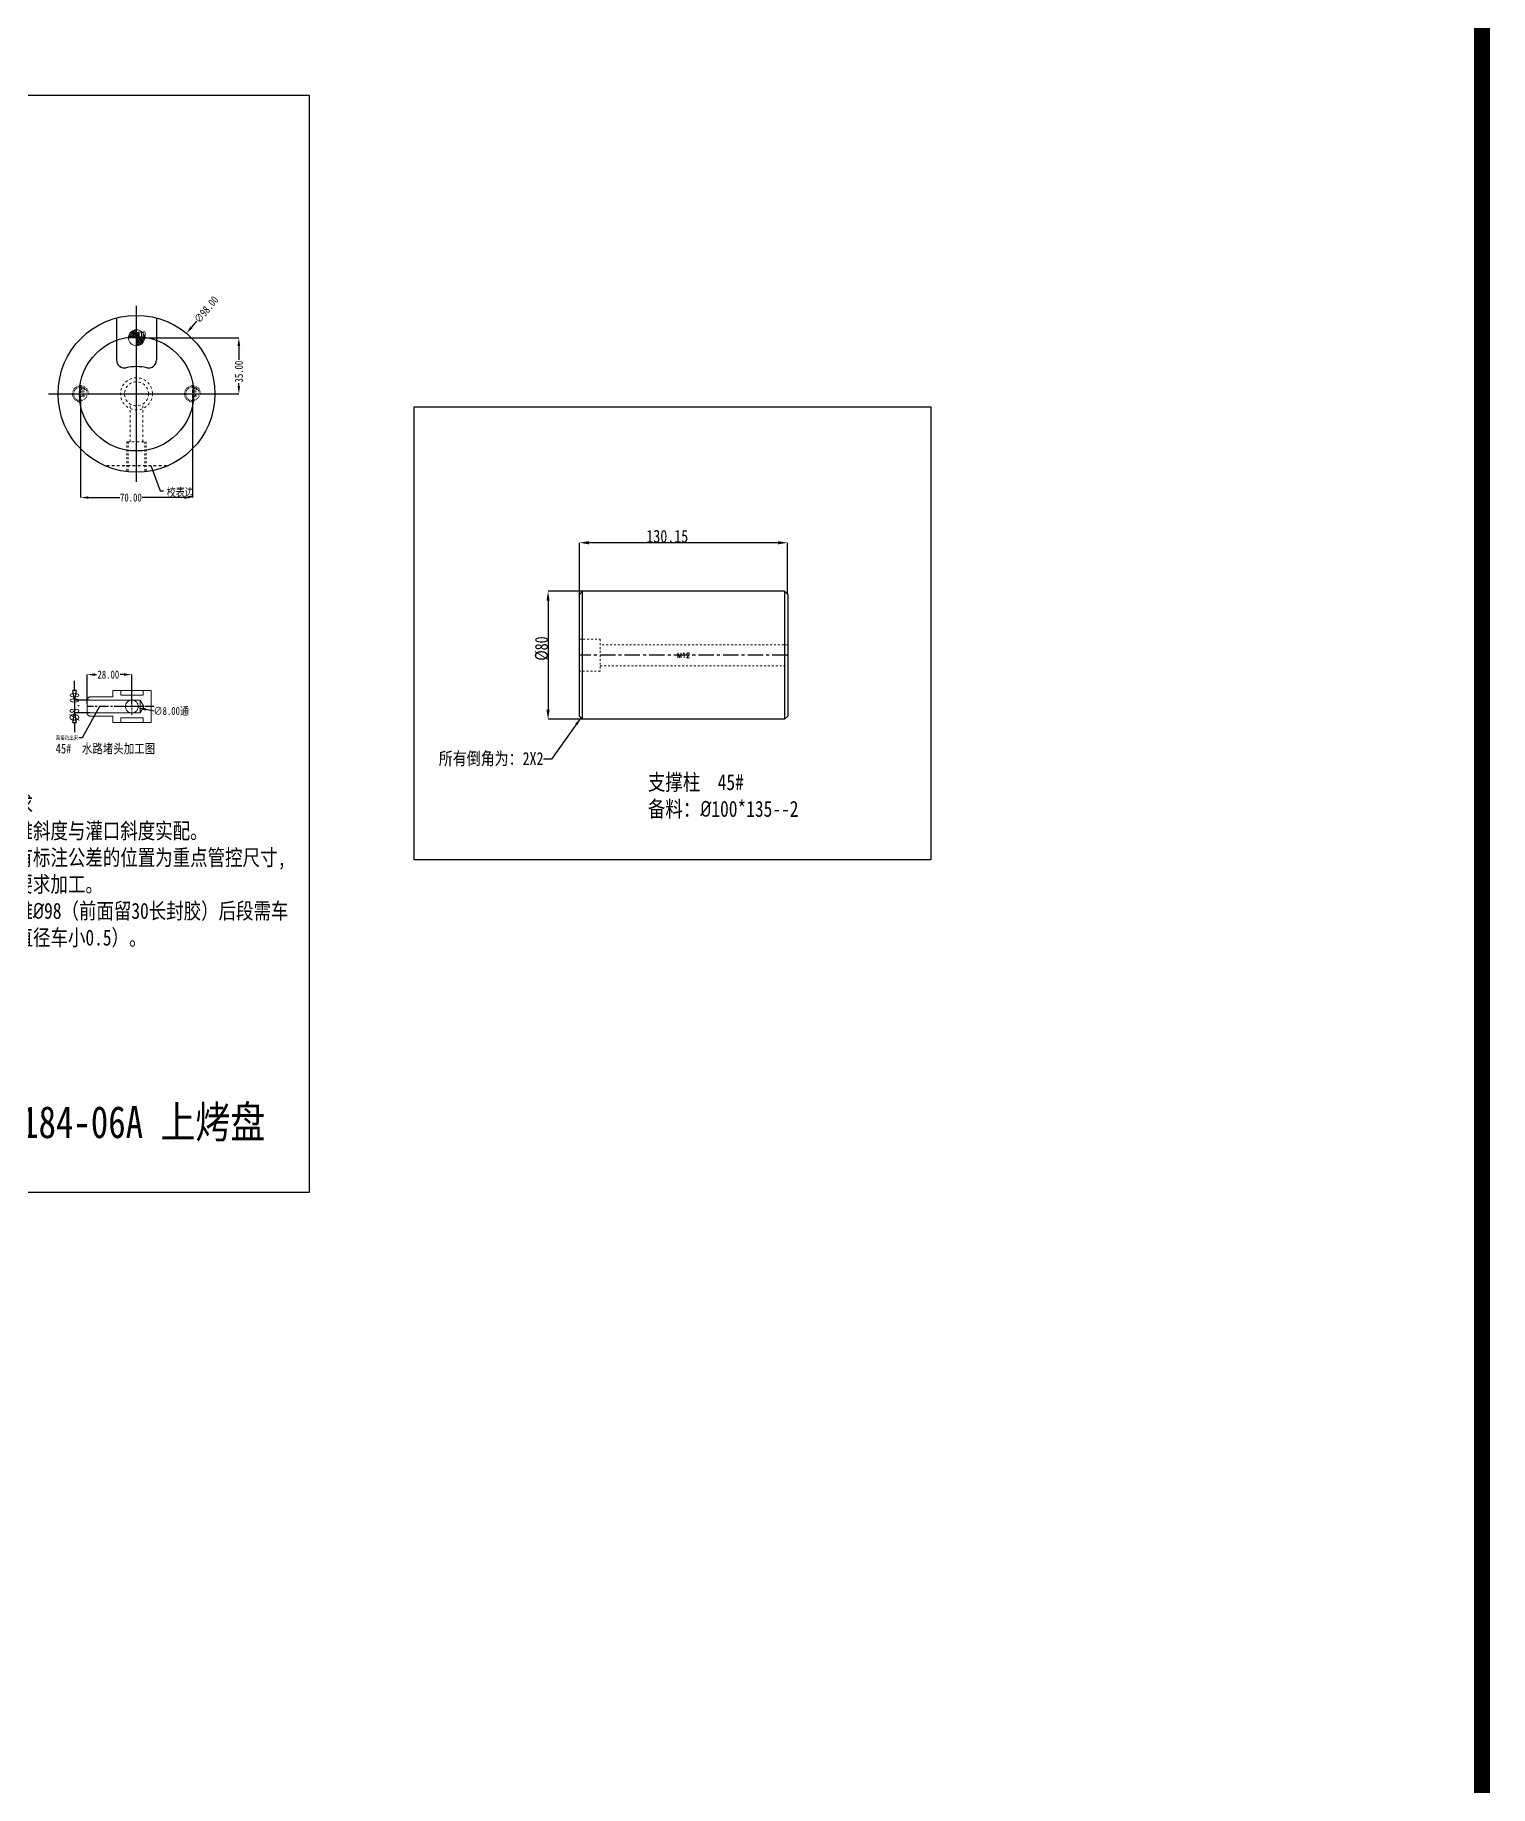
# Model space of a CAD drawing. Header units: millimetres. Extents: x -941 to 1421, y -11614 to -3210.
# Drawn here: x 512 to 1421, y -5864 to -4770 of the extents above; entities that cross this region are included whole.
import ezdxf
from ezdxf.enums import TextEntityAlignment as Align

# ---------------------------------------------------------------- set-up
doc = ezdxf.new("R2010")
doc.units = ezdxf.units.MM
doc.header["$LTSCALE"] = 16.335
doc.header["$PDMODE"] = 3
doc.header["$PDSIZE"] = 0.3125
for name, pattern in [('CENTER', [0.6, 0.375, -0.075, 0.075, -0.075]), ('HIDDEN', [0.2, 0.1, -0.1]), ('HIDDENX2', [0.75, 0.5, -0.25])]:
    doc.linetypes.add(name, pattern=pattern)
doc.layers.get('0').update_dxf_attribs({"linetype": 'CONTINUOUS'})
doc.layers.get('Defpoints').update_dxf_attribs({"linetype": 'CONTINUOUS'})
for name, color, linetype, lineweight in [('cool', 153, 'HIDDEN', 9), ('dim', 82, 'CONTINUOUS', 9), ('epin', 13, 'CONTINUOUS', 9), ('screw', 33, 'CONTINUOUS', 13), ('虚线', 6, 'HIDDENX2', 13)]:
    doc.layers.add(name, color=color, linetype=linetype, lineweight=lineweight)
doc.layers.add('DEFAULT_2', color=8, linetype='HIDDEN')
doc.styles.get("Standard").update_dxf_attribs({"font": 'txt', "width": 0.8})
doc.styles.add('TXT', font='txt.shx', dxfattribs={"bigfont": 'gbcbig.shx'})
doc.styles.add('TXT05', font='txt.shx', dxfattribs={"width": 0.5, "bigfont": 'gbcbig.shx'})
doc.dimstyles.new('ISO-25', dxfattribs={"dimtxt": 8, "dimasz": 6, "dimexe": 0, "dimexo": 0, "dimgap": 0, "dimtad": 1, "dimdsep": 46, "dimtxsty": 'Standard', "dimcen": 0, "dimclrd": 4, "dimclre": 4, "dimclrt": 6, "dimazin": 0, "dimtfac": 1, "dimtofl": 0, "dimtmove": 0, "dimatfit": 3, "dimfxl": 0, "dimarcsym": 0})
doc.dimstyles.get("Standard").update_dxf_attribs({"dimtxt": 0.15625, "dimasz": 0.1875, "dimexe": 0.125, "dimexo": 0.0625, "dimtad": 0, "dimtih": 1, "dimtoh": 1, "dimdsep": 46, "dimtxsty": 'Standard', "dimcen": 0.09, "dimadec": 0, "dimazin": 0, "dimtp": 0.01, "dimtm": 0.01, "dimtfac": 1, "dimtofl": 0, "dimtmove": 0, "dimatfit": 3, "dimfxl": 0, "dimtolj": 1, "dimarcsym": 0})
doc.dimstyles.new('STANDARD$0', dxfattribs={"dimscale": 2, "dimtxt": 3, "dimasz": 3, "dimexe": 1.25, "dimexo": 0.625, "dimgap": 0.5, "dimtad": 0, "dimdsep": 46, "dimlunit": 6, "dimtxsty": 'Standard', "dimblk": 'CLOSEDBLANK', "dimcen": 0, "dimclrt": 2, "dimazin": 2, "dimtfac": 2, "dimtmove": 1, "dimatfit": 3, "dimfxl": 0, "dimtolj": 1, "dimtzin": 0, "dimarcsym": 0})

# ---------------------------------------------------------------- blocks, each defined once
blk = doc.blocks.new('screw_m10_g')
at = {"layer": 'screw', "color": 1, "linetype": 'CENTER', "ltscale": 0.310989}
for p, q in [((-5.5, 0), (5.5, 0)), ((0, -5.5), (0, 5.5))]:
    blk.add_line(p, q, dxfattribs=at)
at = {"layer": 'screw', "linetype": 'HIDDEN', "ltscale": 0.310989}
blk.add_circle((0, 0), 4.25, dxfattribs=at)
at = {"layer": 'screw', "color": 92, "linetype": 'HIDDEN', "ltscale": 0.310989}
blk.add_arc((0, 0), 5, 270, 180, dxfattribs=at)
at = {"layer": 'screw', "color": 6, "style": 'TXT'}
blk.add_text('M10', height=2, dxfattribs=at).set_placement((-1.7, -2.5))
blk = doc.blocks.new('*D449')
at = {"color": 4, "linetype": 'Continuous', "lineweight": -2}
for p, q in [((540.4, -4997.4), (540.4, -5059.2)), ((610.4, -4997.6), (610.4, -5059.2)), ((545.4, -5059.2), (564.9, -5059.2)), ((605.4, -5059.2), (578.9, -5059.2))]:
    blk.add_line(p, q, dxfattribs=at)
at = {"color": 4}
for points in [[(545.4, -5058.4), (545.4, -5060), (540.4, -5059.2)], [(605.4, -5058.4), (605.4, -5060), (610.4, -5059.2)]]:
    blk.add_solid(points, dxfattribs=at)
at = {"layer": 'Defpoints', "color": 0}
for p in [(540.4, -4997.4), (610.4, -4997.6), (610.4, -5059.2)]:
    blk.add_point(p, dxfattribs=at)
at = {"color": 6, "insert": (571.9, -5059.2), "char_height": 5, "attachment_point": 5}
blk.add_mtext('\\A1;70.00', dxfattribs=at)
blk = doc.blocks.new('*D485')
at = {"color": 4, "lineweight": -2}
blk.add_line((586.4, -5192.7), (581.3, -5191.6), dxfattribs=at)
at = {"color": 4}
blk.add_solid([(581.5, -5190.8), (581.2, -5192.4), (576.4, -5190.5)], dxfattribs=at)
at = {"layer": 'Defpoints', "color": 0}
for p in [(568.6, -5188.9), (576.4, -5190.5)]:
    blk.add_point(p, dxfattribs=at)
at = {"color": 6, "insert": (597.2, -5192.7), "char_height": 5, "attachment_point": 5}
blk.add_mtext('\\A1;∅8.00{\\fSimSun|b0|i0|c134|p2;通}', dxfattribs=at)
blk = doc.blocks.new('*D486')
at = {"color": 4, "lineweight": -2}
for p, q in [((544.5, -5188), (544.5, -5169.8)), ((549.5, -5169.8), (550.5, -5169.8)), ((567.5, -5169.8), (565.2, -5169.8)), ((572.5, -5188), (572.5, -5169.8))]:
    blk.add_line(p, q, dxfattribs=at)
at = {"color": 4}
for points in [[(549.5, -5169), (549.5, -5170.6), (544.5, -5169.8)], [(567.5, -5169), (567.5, -5170.6), (572.5, -5169.8)]]:
    blk.add_solid(points, dxfattribs=at)
at = {"layer": 'Defpoints', "color": 0}
for p in [(544.5, -5169.8), (544.5, -5188), (572.5, -5188)]:
    blk.add_point(p, dxfattribs=at)
at = {"color": 6, "insert": (557.8, -5169.8), "char_height": 5, "attachment_point": 5}
blk.add_mtext('\\A1;28.00', dxfattribs=at)
blk = doc.blocks.new('_ClosedBlank')
at = {"color": 0, "linetype": 'ByBlock', "lineweight": -2}
for p, q in [((-1, 0.17), (0, 0)), ((-1, 0.17), (-1, -0.17)), ((0, 0), (-1, -0.17))]:
    blk.add_line(p, q, dxfattribs=at)
blk = doc.blocks.new('*D452')
at = {"color": 6, "lineweight": -2}
for p, q in [((536.7, -5179.7), (536.7, -5173.7)), ((545.9, -5185.7), (536.7, -5185.7)), ((536.7, -5185.7), (536.7, -5193.7)), ((546.3, -5193.7), (536.7, -5193.7)), ((536.7, -5199.7), (536.7, -5205.7))]:
    blk.add_line(p, q, dxfattribs=at)
at = {"layer": 'Defpoints', "color": 0}
for p in [(536.7, -5193.7), (545.9, -5185.7), (546.3, -5193.7)]:
    blk.add_point(p, dxfattribs=at)
at = {"color": 6, "lineweight": -2, "xscale": 6, "yscale": 6, "zscale": 6}
for p, rotation in [((536.7, -5185.7), 270), ((536.7, -5193.7), 90)]:
    blk.add_blockref('_ClosedBlank', p, dxfattribs=dict(at, rotation=rotation))
at = {"color": 4, "insert": (536.7, -5190), "char_height": 6, "attachment_point": 5, "rotation": 90}
blk.add_mtext('\\A1;%%c8.00', dxfattribs=at)
blk = doc.blocks.new('*D490')
at = {"color": 4, "linetype": 'Continuous', "lineweight": -2}
for p, q in [((579.8, -4959.4), (639.4, -4959.4)), ((639.4, -4964.4), (639.4, -4973.1)), ((639.4, -4989.4), (639.4, -4987.8)), ((595.6, -4994.4), (639.4, -4994.4))]:
    blk.add_line(p, q, dxfattribs=at)
at = {"color": 4}
for points in [[(638.5, -4964.4), (640.2, -4964.4), (639.4, -4959.4)], [(638.5, -4989.4), (640.2, -4989.4), (639.4, -4994.4)]]:
    blk.add_solid(points, dxfattribs=at)
at = {"layer": 'Defpoints', "color": 0}
for p in [(579.8, -4959.4), (595.6, -4994.4), (639.4, -4994.4)]:
    blk.add_point(p, dxfattribs=at)
at = {"color": 6, "insert": (639.4, -4980.5), "char_height": 5, "attachment_point": 5, "rotation": 90}
blk.add_mtext('\\A1;35.00', dxfattribs=at)
blk = doc.blocks.new('epin_ejp_10')
at = {"layer": 'epin'}
h = blk.add_hatch(dxfattribs=at)
h.set_pattern_fill('_ANSI31', color=123, scale=0.25, angle=90, style=0)
h.set_pattern_definition([(135, (-3501.19435, 375.4519), (-0.561266, -0.561266), [])])
h.paths.add_polyline_path([(0, 5, 0.414214), (-5, 0), (0, 0)])
h.paths.add_polyline_path([(5, 0), (0, 0), (0, -5, 0.414214)])
at = {"layer": 'epin', "color": 1, "linetype": 'CENTER', "ltscale": 0.310989}
for p, q in [((-5.5, 0), (5.5, 0)), ((0, -5.5), (0, 5.5))]:
    blk.add_line(p, q, dxfattribs=at)
at = {"layer": 'epin'}
blk.add_circle((0, 0), 5, dxfattribs=at)
at = {"layer": 'epin', "color": 6, "style": 'TXT05', "width": 0.5}
blk.add_text('%%c10', height=3.5, dxfattribs=at).set_placement((0.2, 0.5))
blk = doc.blocks.new('*D502')
at = {"color": 4, "linetype": 'Continuous', "lineweight": -2}
blk.add_line((613, -4948.9), (609.8, -4952.8), dxfattribs=at)
at = {"color": 4}
blk.add_solid([(609.2, -4952.2), (610.5, -4953.3), (606.6, -4956.6)], dxfattribs=at)
at = {"layer": 'Defpoints', "color": 0}
for p in [(606.6, -4956.6), (544.2, -5032.1)]:
    blk.add_point(p, dxfattribs=at)
at = {"color": 6, "insert": (619, -4941.7), "char_height": 5, "attachment_point": 5, "rotation": 50.4115}
blk.add_mtext('\\A1;∅98.00', dxfattribs=at)
blk = doc.blocks.new('*D503')
at = {"color": 4, "lineweight": -2}
for p, q in [((854.2, -5117.7), (832.6, -5117.7)), ((832.6, -5123.7), (832.6, -5191.7)), ((854.2, -5197.7), (832.6, -5197.7))]:
    blk.add_line(p, q, dxfattribs=at)
at = {"color": 4}
for points in [[(831.6, -5123.7), (833.6, -5123.7), (832.6, -5117.7)], [(831.6, -5191.7), (833.6, -5191.7), (832.6, -5197.7)]]:
    blk.add_solid(points, dxfattribs=at)
at = {"layer": 'Defpoints', "color": 0}
for p in [(854.2, -5117.7), (832.6, -5197.7), (854.2, -5197.7)]:
    blk.add_point(p, dxfattribs=at)
at = {"color": 6, "insert": (828.6, -5153.5), "char_height": 8, "attachment_point": 5, "rotation": 90}
blk.add_mtext('%%c80', dxfattribs=at)
blk = doc.blocks.new('*D504')
at = {"color": 4, "lineweight": -2}
for p, q in [((852.2, -5122.2), (852.2, -5087.4)), ((976.3, -5087.4), (858.2, -5087.4)), ((982.3, -5119.7), (982.3, -5087.4))]:
    blk.add_line(p, q, dxfattribs=at)
at = {"color": 4}
for points in [[(858.2, -5086.4), (858.2, -5088.4), (852.2, -5087.4)], [(976.3, -5086.4), (976.3, -5088.4), (982.3, -5087.4)]]:
    blk.add_solid(points, dxfattribs=at)
at = {"layer": 'Defpoints', "color": 0}
for p in [(852.2, -5087.4), (852.2, -5122.2), (982.3, -5119.7)]:
    blk.add_point(p, dxfattribs=at)
at = {"color": 6, "insert": (907.1, -5083.4), "char_height": 8, "attachment_point": 5}
blk.add_mtext('130.15', dxfattribs=at)

msp = doc.modelspace()

# ---------------------------------------------------------------- linework, layer by layer
at = {"color": 1, "linetype": 'CENTER', "ltscale": 50.8}
for p, q in [((575.414, -5049.384), (575.414, -4939.384)), ((520.414, -4994.384), (630.414, -4994.384))]:
    msp.add_line(p, q, dxfattribs=at)
at = {"color": 3}
for p, q in [((562.914, -4947.523), (562.914, -4973.197)), ((587.914, -4947.523), (587.914, -4973.197))]:
    msp.add_line(p, q, dxfattribs=at)
at = {"color": 7, "linetype": 'Continuous'}
for p, q in [((852.182, -5119.727), (854.182, -5117.727)), ((854.182, -5197.727), (854.182, -5117.727)), ((980.332, -5117.727), (854.182, -5117.727)), ((980.332, -5117.727), (980.332, -5197.727)), ((982.332, -5119.727), (980.332, -5117.727)), ((852.182, -5195.727), (852.182, -5119.727)), ((982.332, -5119.727), (982.332, -5195.727)), ((852.182, -5195.727), (854.182, -5197.727)), ((982.332, -5195.727), (980.332, -5197.727)), ((980.332, -5197.727), (854.182, -5197.727))]:
    msp.add_line(p, q, dxfattribs=at)
at = {"color": 1, "linetype": 'CENTER', "ltscale": 1.569249}
msp.add_line((982.332, -5157.727), (852.182, -5157.727), dxfattribs=at)
at = {"color": 1, "linetype": 'CENTER', "ltscale": 0.970285}
msp.add_line((586.519, -5189.71), (544.519, -5189.71), dxfattribs=at)
at = {"color": 3, "const_width": 10}
msp.add_lwpolyline([(-936.088, -3215.186), (1416.22, -3215.186), (1416.22, -11609.003), (-936.088, -11609.003)], close=True, dxfattribs=at)
at = {"ltscale": 0.5}
msp.add_lwpolyline([(-198.289, -4807.703), (683.4, -4807.703), (683.4, -5493.416), (-198.289, -5493.416)], close=True, dxfattribs=at)
msp.add_lwpolyline([(748.834, -5002.606), (1071.735, -5002.606), (1071.735, -5285.414), (748.834, -5285.414)], close=True)
for radius in [49, 35.7]:
    msp.add_circle((575.414, -4994.384), radius)
at = {"color": 3}
for centre, radius, start, end in [((567.914, -4973.197), 5, 180, 282.373625), ((582.914, -4973.197), 5, 257.626375, 0), ((575.414, -5007.384), 30, 77.626375, 102.373625)]:
    msp.add_arc(centre, radius, start, end, dxfattribs=at)
at = {"layer": 'cool', "ltscale": 0.932966}
for p, q in [((571.414, -5024.384), (571.414, -5001.884)), ((579.414, -5024.384), (579.414, -5001.884)), ((569.414, -5024.384), (581.414, -5024.384))]:
    msp.add_line(p, q, dxfattribs=at)
at = {"layer": 'cool', "color": 1, "linetype": 'CENTER', "ltscale": 0.621977}
msp.add_line((575.414, -5034.384), (575.414, -5001.884), dxfattribs=at)
at = {"layer": 'cool', "ltscale": 0.932966}
for radius in [10, 7.5]:
    msp.add_circle((575.414, -4994.384), radius, dxfattribs=at)
at = {"layer": 'DEFAULT_2', "color": 8, "linetype": 'HIDDEN'}
msp.add_line((556.672, -5039.117), (594.156, -5039.117), dxfattribs=at)
at = {"layer": 'screw', "color": 92, "linetype": 'HIDDEN', "ltscale": 0.746373}
for p, q in [((569.414, -5042.512), (569.414, -5024.384)), ((581.414, -5042.512), (581.414, -5024.384))]:
    msp.add_line(p, q, dxfattribs=at)
at = {"layer": 'screw', "linetype": 'HIDDEN', "ltscale": 0.746373}
for p, q in [((570.164, -5042.599), (570.164, -5024.384)), ((580.664, -5042.599), (580.664, -5024.384))]:
    msp.add_line(p, q, dxfattribs=at)
at = {"layer": 'screw', "color": 8, "linetype": 'HIDDEN', "ltscale": 0.746373}
for p, q in [((852.182, -5147.727), (865.182, -5147.727)), ((865.182, -5147.727), (865.182, -5167.727)), ((982.332, -5151.227), (865.182, -5151.227)), ((865.182, -5167.727), (852.182, -5167.727)), ((865.182, -5164.227), (982.332, -5164.227))]:
    msp.add_line(p, q, dxfattribs=at)
at = {"layer": '虚线', "ltscale": 10}
for p, q in [((560.519, -5183.71), (546.519, -5183.71)), ((560.519, -5179.71), (560.519, -5183.71)), ((584.519, -5179.71), (560.519, -5179.71)), ((565.519, -5179.71), (565.519, -5182.71)), ((579.519, -5182.71), (565.519, -5182.71)), ((579.519, -5179.71), (579.519, -5182.71)), ((584.519, -5179.71), (584.519, -5199.71)), ((544.519, -5185.71), (577.644, -5185.71)), ((544.519, -5193.71), (544.519, -5185.71)), ((544.519, -5193.71), (577.621, -5193.71)), ((560.519, -5195.71), (546.519, -5195.71)), ((560.519, -5199.71), (560.519, -5195.71)), ((579.94, -5189.692), (577.621, -5193.71)), ((577.641, -5185.71), (577.623, -5193.706)), ((579.94, -5189.692), (577.641, -5185.71)), ((584.519, -5199.71), (560.519, -5199.71)), ((565.519, -5199.71), (565.519, -5196.71)), ((579.519, -5196.71), (565.519, -5196.71)), ((579.519, -5199.71), (579.519, -5196.71))]:
    msp.add_line(p, q, dxfattribs=at)
at = {"layer": '虚线', "color": 1, "linetype": 'CENTER', "ltscale": 0.310989}
for p, q in [((572.519, -5195.21), (572.519, -5184.21)), ((567.019, -5189.71), (578.019, -5189.71))]:
    msp.add_line(p, q, dxfattribs=at)
at = {"layer": '虚线', "ltscale": 10}
msp.add_circle((572.519, -5189.71), 4, dxfattribs=at)
for centre, start, end in [((546.519, -5185.71), 90, 180), ((546.519, -5193.71), 180, 270)]:
    msp.add_arc(centre, 2, start, end, dxfattribs=at)

# ---------------------------------------------------------------- block references
at = {"layer": 'epin'}
msp.add_blockref('epin_ejp_10', (575.414, -4959.384), dxfattribs=at)
at = {"layer": 'screw', "color": 4, "rotation": 90}
for p in [(540.414, -4994.384), (610.414, -4994.384)]:
    msp.add_blockref('screw_m10_g', p, dxfattribs=at)

# ---------------------------------------------------------------- texts
at = {"attachment_point": 1}
for s, insert, char_height, width in [('{\\fSimSun|b0|i0|c134|p2;45#  水路堵头加工图}', (524.91, -5213.025), 6, 71.53055), ('{\\fSimSun|b0|i0|c134|p2;支撑柱}  45#\\P{\\fSimSun|b0|i0|c134|p2;备料：\\fISOCPEUR|b0|i0|c0|p34;%%C\\fSimSun|b0|i0|c0|p2;1\\fSimSun|b0|i0|c134|p2;0\\fSimSun|b0|i0|c0|p2;0*\\fSimSun|b0|i0|c134|p2;135\\fSimSun|b0|i0|c0|p2;--\\fSimSun|b0|i0|c134|p2;2}', (894.979, -5231.981), 10, 197.50346), ('{\\fSimSun|b0|i0|c134|p2;技术要求\\P1.分流锥斜度与灌口斜度实配。\\P2.所有有标注公差的位置为重点管控尺寸,按公差要求加工。\\P3.分流锥\\fISOCPEUR|b0|i0|c0|p34;%%C\\fSimSun|b0|i0|c134|p2;98（前面留30长封胶）后段需车避空（直径车小0.5）。}', (467.104, -5245.698), 10, 209.44801), ('{\\fSimSun|b0|i0|c134|p2;\\C2;\\P\\C256;灌口分流锥--CH184-06A 上烤盘 \\P\\H0.9993x;\\P\\H0.75x;\\P      \\P      }', (350.68, -5405.977), 20, 564.27245)]:
    msp.add_mtext(s, dxfattribs=dict(at, insert=insert, char_height=char_height, width=width))
at = {"layer": 'dim', "color": 4, "insert": (594.348, -5056.123), "char_height": 5, "attachment_point": 4}
msp.add_mtext('\\A1;{\\fSimSun|b0|i0|c134|p2;校表边}', dxfattribs=at)
at = {"layer": 'dim', "insert": (538.977, -5209.391), "char_height": 2.5, "attachment_point": 6}
msp.add_mtext('\\A1;{\\fSimSun|b0|i0|c134|p2;直接钻出来}', dxfattribs=at)
at = {"layer": 'dim', "color": 6, "insert": (829.74, -5222.697), "char_height": 8, "attachment_point": 6}
msp.add_mtext('\\A1;{\\fSimSun|b0|i0|c134|p2;所有倒角为：2X2}', dxfattribs=at)
at = {"layer": 'screw', "color": 6, "linetype": 'HIDDEN', "ltscale": 0.746373, "style": 'TXT'}
msp.add_text('M12', height=3, dxfattribs=at).set_placement((917.257, -5157.727), align=Align.MIDDLE)

# ---------------------------------------------------------------- dimensions: what is measured, and where the dimension line sits
dim = msp.add_diameter_dim_2p(p1=(544.188, -5032.146), p2=(606.64, -4956.623), dimstyle='Standard', override={"dimtxt": 5, "dimasz": 5, "dimexe": 0, "dimexo": 0, "dimgap": 0, "dimtih": 0, "dimtoh": 0, "dimzin": 0, "dimcen": 0, "dimclrd": 4, "dimclre": 4, "dimclrt": 6, "dimadec": 2, "dimtp": 0, "dimtm": 0, "dimfxl": 1.25, "dimtfillclr": 6, "dimtzin": 0, "dimarcsym": 1})
dim.commit()
dim.dimension.update_dxf_attribs({"geometry": '*D502', "text_midpoint": (618.961, -4941.724)})
for base, p1, p2, angle, picture, middle in [((639.351, -4994.384), (579.814, -4959.384), (595.563, -4994.384), 90, '*D490', (639.351, -4980.455)), ((610.414, -5059.194), (540.414, -4997.384), (610.414, -4997.635), 180, '*D449', (571.876, -5059.194))]:
    dim = msp.add_linear_dim(base=base, p1=p1, p2=p2, angle=angle, dimstyle='STANDARD$0', override={"dimscale": 1, "dimtxt": 5, "dimasz": 5, "dimexe": 0, "dimexo": 0, "dimgap": 0, "dimzin": 0, "dimlunit": 2, "dimclrd": 4, "dimclre": 4, "dimclrt": 6, "dimazin": 0, "dimtfac": 1, "dimtofl": 0, "dimtmove": 0, "dimfxl": 1.25, "dimtfillclr": 6, "dimarcsym": 1})
    dim.commit()
    dim.dimension.update_dxf_attribs({"geometry": picture, "text_midpoint": middle, "dimtype": 160})
dim = msp.add_linear_dim(base=(852.182, -5087.394), p1=(982.332, -5119.727), p2=(852.182, -5122.204), dimstyle='ISO-25')
dim.commit()
dim.dimension.update_dxf_attribs({"geometry": '*D504', "text_midpoint": (907.102, -5087.394), "dimtype": 160})
dim = msp.add_linear_dim(base=(832.567, -5197.727), p1=(854.182, -5117.727), p2=(854.182, -5197.727), angle=90, text='%%c<>', dimstyle='ISO-25')
dim.commit()
dim.dimension.update_dxf_attribs({"geometry": '*D503', "text_midpoint": (832.567, -5153.505), "dimtype": 160})
dim = msp.add_linear_dim(base=(536.702, -5193.71), p1=(545.916, -5185.71), p2=(546.34, -5193.71), angle=90, text='%%c<>', dimstyle='STANDARD$0', override={"dimtxt": 3, "dimexe": 0, "dimexo": 0, "dimgap": 0, "dimzin": 0, "dimclrd": 6, "dimclre": 6, "dimclrt": 4})
dim.commit()
dim.dimension.update_dxf_attribs({"geometry": '*D452', "text_midpoint": (536.702, -5190.025), "dimtype": 160})
dim = msp.add_linear_dim(base=(544.519, -5169.79), p1=(572.519, -5187.992), p2=(544.519, -5187.992), dimstyle='STANDARD$0', override={"dimscale": 1, "dimtxt": 5, "dimasz": 5, "dimexe": 0, "dimexo": 0, "dimgap": 0, "dimtih": 1, "dimtoh": 1, "dimzin": 0, "dimlunit": 2, "dimclrd": 4, "dimclre": 4, "dimclrt": 6, "dimazin": 0, "dimtp": 0.01, "dimtm": 0.01, "dimtfac": 1, "dimtofl": 0, "dimtmove": 0, "dimfxl": 1.25})
dim.commit()
dim.dimension.update_dxf_attribs({"geometry": '*D486', "text_midpoint": (557.825, -5169.79), "dimtype": 160})
dim = msp.add_diameter_dim_2p(p1=(568.606, -5188.88), p2=(576.432, -5190.54), text='<>{\\fSimSun|b0|i0|c134|p2;通}', dimstyle='Standard', override={"dimtxt": 5, "dimasz": 5, "dimexe": 0, "dimexo": 0, "dimgap": 0, "dimzin": 0, "dimcen": 0, "dimclrd": 4, "dimclre": 4, "dimclrt": 6, "dimadec": 2, "dimfxl": 1.25, "dimtzin": 0})
dim.commit()
dim.dimension.update_dxf_attribs({"geometry": '*D485', "text_midpoint": (586.443, -5192.663), "dimtype": 163})

# ---------------------------------------------------------------- leaders
at = {"layer": 'dim', "annotation_type": 0, "has_hookline": 1}
for points, override, hookline_direction, text_width in [([(584.322, -5039.117), (590.201, -5055.003), (592.201, -5055.003)], {"dimtxt": 2.5, "dimasz": 2, "dimexe": 0, "dimexo": 0, "dimgap": 0, "dimtih": 0, "dimtoh": 0, "dimzin": 0, "dimcen": 0, "dimclrd": 6, "dimclre": 6, "dimclrt": 4, "dimadec": 2, "dimtp": 0, "dimtm": 0, "dimtzin": 0}, 0, 16.644), ([(552.274, -5189.71), (541.477, -5209.391), (539.477, -5209.391)], {"dimtxt": 2.5, "dimasz": 2, "dimexe": 0, "dimexo": 0, "dimgap": 0.49975, "dimtad": 0, "dimzin": 0, "dimcen": 2.673, "dimadec": 2, "dimtol": 0, "dimtzin": 0}, 1, 13.989), ([(853.182, -5196.727), (834.74, -5222.697), (829.74, -5222.697)], {"dimtxt": 2.5, "dimasz": 5, "dimexe": 0, "dimexo": 0, "dimgap": 0, "dimtad": 0, "dimzin": 0, "dimcen": 0, "dimclrd": 4, "dimclre": 4, "dimclrt": 6, "dimadec": 2, "dimtol": 0, "dimfxl": 1.25, "dimtzin": 0}, 1, 67.342)]:
    msp.add_leader(points, dimstyle='Standard', override=override, dxfattribs=dict(at, hookline_direction=hookline_direction, text_width=text_width))

doc.saveas('drawing.dxf')
